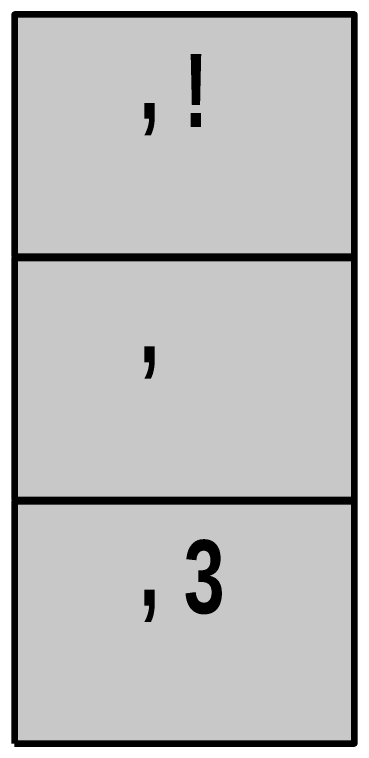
# Model space of a CAD drawing. Header units: inches. Extents: x 19 to 378, y -1 to 556.
# Drawn here: x 141.8 to 168.1, y 371.1 to 427.7 of the extents above; entities that cross this region are included whole.
import ezdxf

# ---------------------------------------------------------------- set-up
doc = ezdxf.new("R2010")
doc.units = ezdxf.units.IN
for name, color, linetype, lineweight in [('H', 7, 'CONTINUOUS', 100), ('P', 250, 'CONTINUOUS', 100), ('Text', 250, 'CONTINUOUS', 100)]:
    doc.layers.add(name, color=color, linetype=linetype, lineweight=lineweight)
doc.styles.get("Standard").update_dxf_attribs({"font": 'txt', "width": 0.75})

msp = doc.modelspace()

# ---------------------------------------------------------------- hatches: boundary and pattern name
at = {"layer": 'H', "linetype": 'CONTINUOUS'}
for points in [[(141.778, 408.889), (168.111, 408.889), (168.111, 427.667), (141.778, 427.667)], [(141.778, 390), (168.111, 390), (168.111, 408.778), (141.778, 408.778)], [(141.778, 371.111), (168.111, 371.111), (168.111, 389.889), (141.778, 389.889)]]:
    msp.add_hatch(color=0, dxfattribs=at).paths.add_polyline_path(points)

# ---------------------------------------------------------------- linework, layer by layer
at = {"layer": 'P', "color": 0, "linetype": 'CONTINUOUS'}
for points in [[(141.778, 408.889), (168.111, 408.889), (168.111, 427.667), (141.778, 427.667), (141.778, 408.889)], [(141.778, 390), (168.111, 390), (168.111, 408.778), (141.778, 408.778), (141.778, 390)], [(141.778, 371.111), (168.111, 371.111), (168.111, 389.889), (141.778, 389.889), (141.778, 371.111)]]:
    msp.add_lwpolyline(points, dxfattribs=at)

# ---------------------------------------------------------------- texts
at = {"layer": 'Text', "color": 0, "linetype": 'CONTINUOUS', "char_height": 5.66667, "width": 6, "attachment_point": 4}
for s, insert in [('{\\fFutura|b1|i0|c1|p15;!}', (154.889, 421.778)), ('{\\fFutura|b1|i0|c1|p15;,}', (151.444, 421.778)), ('{\\fFutura|b1|i0|c1|p15; }', (154.889, 402.889)), ('{\\fFutura|b1|i0|c1|p15;,}', (151.444, 402.889)), ('{\\fFutura|b1|i0|c1|p15;3}', (154.889, 384)), ('{\\fFutura|b1|i0|c1|p15;,}', (151.444, 384))]:
    msp.add_mtext(s, dxfattribs=dict(at, insert=insert))

doc.saveas('drawing.dxf')
